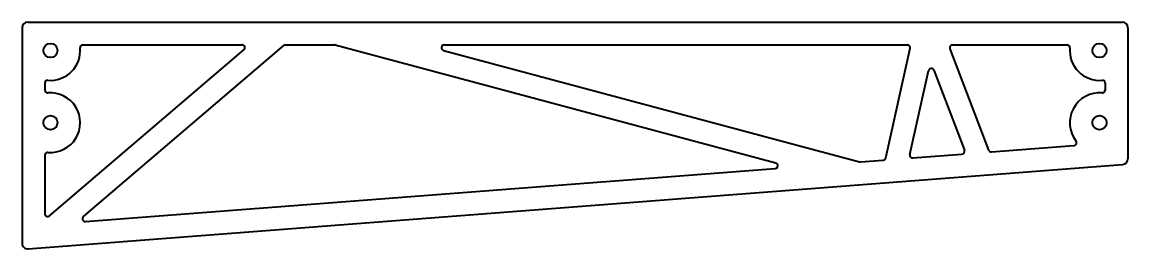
# Model space of a CAD drawing. Header units: millimetres. Extents: x -14.3 to 24.7, y -5 to 2.9.
import ezdxf

# ---------------------------------------------------------------- set-up
doc = ezdxf.new("R2010")
doc.units = ezdxf.units.MM
doc.layers.add('Visible', color=7, linetype='Continuous', lineweight=40)

msp = doc.modelspace()

# ---------------------------------------------------------------- linework, layer by layer
at = {"layer": 'Visible'}
for p, q in [((-14.32, 2.736), (-14.32, -4.848)), ((-14.12, 2.936), (24.48, 2.936)), ((24.68, 2.736), (24.68, -1.879)), ((-13.355, -3.884), (-6.498, 1.96)), ((-12.174, 2.136), (-6.563, 2.136)), ((-12.158, -3.914), (-5.086, 2.112)), ((-5.021, 2.136), (-3.305, 2.136)), ((-3.28, 2.132), (12.263, -2.022)), ((0.567, 2.136), (16.904, 2.136)), ((16.143, -1.848), (17.002, 2.014)), ((18.403, 2), (19.768, -1.568)), ((18.496, 2.136), (22.535, 2.136)), ((0.541, 1.939), (15.218, -1.984)), ((16.99, -1.724), (17.646, 1.226)), ((17.837, 1.24), (18.915, -1.577)), ((-13.52, 0.79), (-13.52, 0.541)), ((23.88, 0.79), (23.88, 0.541)), ((19.869, -1.632), (22.779, -1.408)), ((-13.52, -1.75), (-13.52, -3.807)), ((15.252, -1.987), (16.053, -1.926)), ((17.096, -1.845), (18.829, -1.712)), ((-14.104, -5.048), (24.496, -2.079)), ((-12.085, -4.09), (12.245, -2.219))]:
    msp.add_line(p, q, dxfattribs=at)
for centre in [(-13.32, 1.936), (23.68, 1.936), (-13.32, -0.604), (23.68, -0.604)]:
    msp.add_circle(centre, 0.25, dxfattribs=at)
for centre, radius, start, end in [((-14.12, 2.736), 0.2, 90, 180), ((24.48, 2.736), 0.2, 0, 90), ((-13.32, 1.936), 1.05, 265.0115, 4.9885), ((-12.174, 2.036), 0.1, 90, 184.9885), ((-6.563, 2.036), 0.1, 310.4366, 90), ((-5.021, 2.036), 0.1, 90, 130.4366), ((-3.305, 2.036), 0.1, 75.0344, 90), ((0.567, 2.036), 0.1, 90, 255.0344), ((16.904, 2.036), 0.1, 347.4672, 90), ((18.496, 2.036), 0.1, 90, 200.9402), ((22.535, 2.036), 0.1, 355.0115, 90), ((23.68, 1.936), 1.05, 175.0115, 274.9885), ((17.744, 1.204), 0.1, 20.9402, 167.4672), ((-13.42, 0.79), 0.1, 85.0115, 180), ((23.78, 0.79), 0.1, 0, 94.9885), ((-13.42, 0.541), 0.1, 180, 274.9885), ((-13.32, -0.604), 1.05, 265.0115, 94.9885), ((23.68, -0.604), 1.05, 85.0115, 217.7595), ((23.78, 0.541), 0.1, 265.0115, 0), ((22.771, -1.309), 0.1, 274.3987, 37.7595), ((-13.42, -1.75), 0.1, 85.0115, 180), ((16.046, -1.826), 0.1, 274.3987, 347.4672), ((17.088, -1.746), 0.1, 167.4672, 274.3987), ((18.821, -1.612), 0.1, 274.3987, 20.9402), ((19.861, -1.532), 0.1, 200.9402, 274.3987), ((24.48, -1.879), 0.2, 274.3987, 0), ((12.237, -2.119), 0.1, 274.3987, 75.0344), ((15.244, -1.888), 0.1, 255.0344, 274.3987), ((-13.42, -3.807), 0.1, 180, 310.4366), ((-12.093, -3.99), 0.1, 130.4366, 274.3987), ((-14.12, -4.848), 0.2, 180, 274.3987)]:
    msp.add_arc(centre, radius, start, end, dxfattribs=at)

doc.saveas('drawing.dxf')
